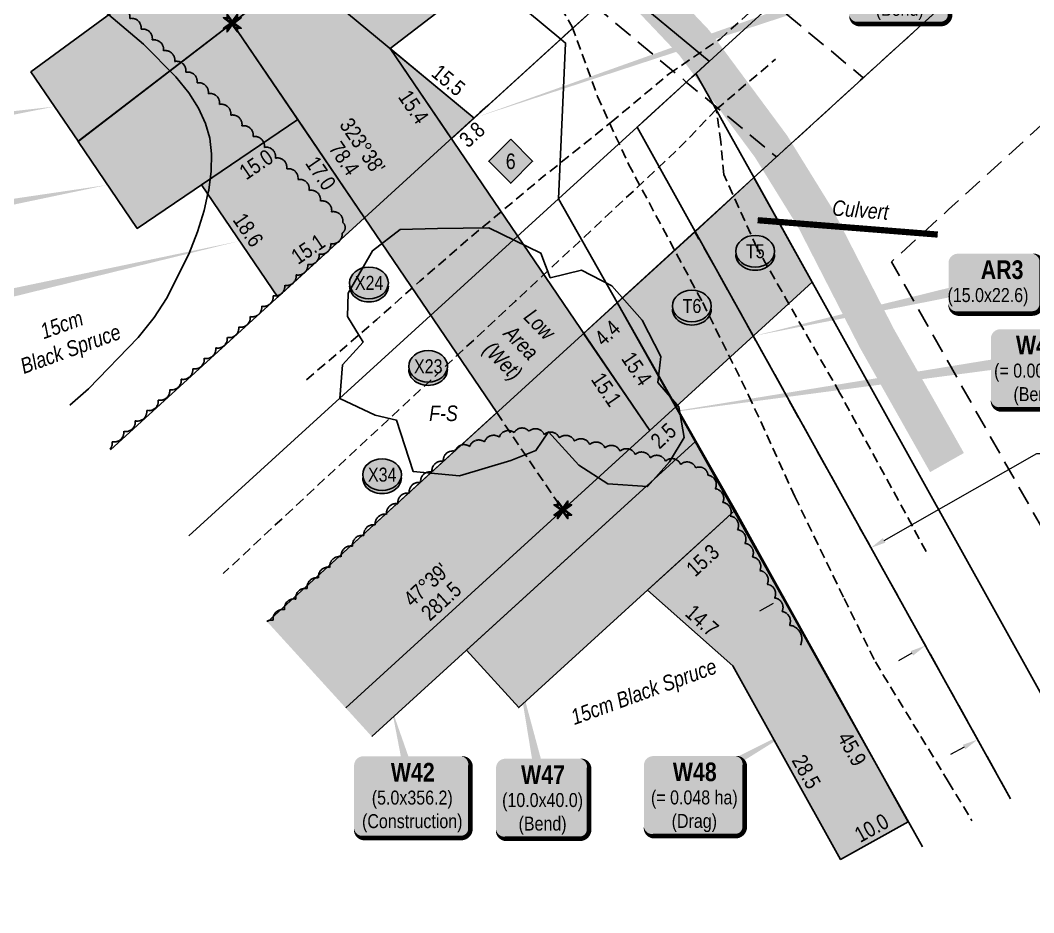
# Model space of a CAD drawing. Extents: x 355004 to 366534, y 6048595 to 6058688.
# Drawn here: x 358600 to 359253, y 6053953 to 6054527 of the extents above; entities that cross this region are included whole.
import ezdxf
from ezdxf.enums import TextEntityAlignment as Align

# ---------------------------------------------------------------- set-up
doc = ezdxf.new("R2010")
doc.units = 0
doc.header["$LTSCALE"] = 5
doc.header["$PDSIZE"] = 5
for name, pattern in [('0', [1, 1, 0]), ('foc-ACCESSROAD', [3.75, 2.5, -1.25]), ('foc-TRAV', [1.875, 1.25, -0.625]), ('UG_PIPE', [1.875, 1.25, -0.625])]:
    doc.linetypes.add(name, pattern=pattern)
doc.layers.get('Defpoints').update_dxf_attribs({"color": 9})
for name, color, linetype, lineweight in [('AS-GENERAL', 48, 'Continuous', 18), ('C-AR-T', 13, 'Continuous', 9), ('C-RW-T', 13, 'Continuous', 9), ('T-TEXT', 48, 'Continuous', 18)]:
    doc.layers.add(name, color=color, linetype=linetype, lineweight=lineweight)
for name, color, linetype in [('AS-PIPE-UG', 44, 'UG_PIPE'), ('AS-ROADS', 254, 'Continuous'), ('C-AR', 13, 'foc-ACCESSROAD'), ('C-RW', 13, 'Continuous'), ('L-BD', 7, 'Continuous'), ('L-MON', 1, 'Continuous'), ('P-BORE', 7, 'Continuous'), ('P-CROSSINGS', 250, 'Continuous'), ('P-PROPOSED', 10, 'Continuous'), ('P-PROPOSED-H', 21, 'Continuous'), ('P-TEMP-BLOCKS', 250, 'Continuous'), ('P-TEMP-BLUE', 146, 'Continuous'), ('P-TRAV', 4, 'foc-TRAV'), ('P-WORKAREA', 113, 'Continuous'), ('P-WORKAREA-H', 111, 'Continuous'), ('T-BUSH', 110, '0'), ('T-BUSH-T', 110, 'Continuous'), ('WETLAND', 143, 'Continuous'), ('WETLAND-T', 146, 'Continuous')]:
    doc.layers.add(name, color=color, linetype=linetype)
doc.layers.add('P-TEMP-BLUE-H', color=7, linetype='Continuous', true_color=0x99e6ff)
doc.styles.add('80', font='ARIALN.TTF', dxfattribs={"height": 10})
doc.styles.add('80CG', font='ARIALN.TTF', dxfattribs={"height": 10})
doc.styles.add('80L', font='ARIALN.TTF', dxfattribs={"height": 10})
doc.styles.add('80LS', font='ARIALNI.TTF', dxfattribs={"height": 10})
doc.styles.add('BOLD', font='ARIALNB.TTF')
doc.styles.add('Crossing', font='ARIALN.TTF', dxfattribs={"height": 10})
doc.styles.get("Standard").update_dxf_attribs({"font": 'ARIALN.TTF'})
doc.dimstyles.new('Compass 5 000', dxfattribs={"dimscale": 5, "dimtxt": 9, "dimasz": 2, "dimexe": 0.2, "dimexo": 0.0625, "dimgap": 0.5, "dimtad": 0, "dimtih": 1, "dimtoh": 1, "dimzin": 0, "dimdsep": 46, "dimtxsty": '80CG', "dimcen": 0.1, "dimse1": 1, "dimse2": 1, "dimclrd": 256, "dimclrt": 256, "dimaunit": 1, "dimadec": 4, "dimazin": 0, "dimtfac": 0.06, "dimtofl": 0, "dimtmove": 0, "dimatfit": 1, "dimfxl": 0.2, "dimtolj": 1, "dimtzin": 0, "dimlwd": -1, "dimarcsym": 0})

# ---------------------------------------------------------------- blocks, each defined once
blk = doc.blocks.new('*U462')
at = {"true_color": 0x99e6ff}
h = blk.add_hatch(color=141, dxfattribs=at)
edge = h.paths.add_edge_path()
edge.add_line((-24, -33.07), (24, -33.07))
edge.add_arc((24, -27.07), 6, 270, 360)
edge.add_line((30, -27.07), (30, 12.5))
edge.add_arc((24, 12.5), 6, 0, 90)
edge.add_line((24, 18.5), (-24, 18.5))
edge.add_arc((-24, 12.5), 6, 90, 180)
edge.add_line((-30, 12.5), (-30, -27.07))
edge.add_arc((-24, -27.07), 6, 180, 270)
at = {"flags": 128}
blk.add_lwpolyline([(-15.62, 72.28, 0, 7.5, 0), (0, 0, 0, 0, 0)], format="xyseb", dxfattribs=at)
at = {"color": 250, "flags": 128}
blk.add_lwpolyline([(-24, -33.07, 3, 3, 0), (24, -33.07, 3, 3, 0.414214), (30, -27.07, 3, 3, 0), (30, 12.5, 3, 0, 0.414214), (24, 18.5, 0, 0, 0), (-24, 18.5, 0, 0, 0.414214), (-30, 12.5, 0, 0, 0), (-30, -27.07, 0, 3, 0.414214)], format="xyseb", close=True, dxfattribs=at)
at = {"color": 250}
for tag, p, height, style in [('TEMP_AREA_W1_001', (-9.21, 2.24), 12, 'BOLD'), ('ENTER_TEXT_001', (-30.66, -12.62), 9, '80')]:
    blk.add_attdef(tag, p, '', height=height, dxfattribs=dict(at, style=style))
blk = doc.blocks.new('*U463')
at = {"true_color": 0x99e6ff}
h = blk.add_hatch(color=141, dxfattribs=at)
edge = h.paths.add_edge_path()
edge.add_line((-26.5, -33.07), (26.5, -33.07))
edge.add_arc((26.5, -27.07), 6, 270, 360)
edge.add_line((32.5, -27.07), (32.5, 12.5))
edge.add_arc((26.5, 12.5), 6, 0, 90)
edge.add_line((26.5, 18.5), (-26.5, 18.5))
edge.add_arc((-26.5, 12.5), 6, 90, 180)
edge.add_line((-32.5, 12.5), (-32.5, -27.07))
edge.add_arc((-26.5, -27.07), 6, 180, 270)
at = {"flags": 128}
blk.add_lwpolyline([(67.98, 38.11, 0, 7.5, 0), (0, 0, 0, 0, 0)], format="xyseb", dxfattribs=at)
at = {"color": 250, "flags": 128}
blk.add_lwpolyline([(-26.5, -33.07, 3, 3, 0), (26.5, -33.07, 3, 3, 0.414214), (32.5, -27.07, 3, 3, 0), (32.5, 12.5, 3, 0, 0.414214), (26.5, 18.5, 0, 0, 0), (-26.5, 18.5, 0, 0, 0.414214), (-32.5, 12.5, 0, 0, 0), (-32.5, -27.07, 0, 3, 0.414214)], format="xyseb", close=True, dxfattribs=at)
at = {"color": 250}
for tag, p, height, style in [('TEMP_AREA_W1_001', (-9.21, 2.24), 12, 'BOLD'), ('ENTER_TEXT_001', (-30.66, -12.62), 9, '80')]:
    blk.add_attdef(tag, p, '', height=height, dxfattribs=dict(at, style=style))
blk = doc.blocks.new('*U464')
at = {"true_color": 0x99e6ff}
h = blk.add_hatch(color=141, dxfattribs=at)
edge = h.paths.add_edge_path()
edge.add_line((-24, -33.07), (24, -33.07))
edge.add_arc((24, -27.07), 6, 270, 360)
edge.add_line((30, -27.07), (30, 12.5))
edge.add_arc((24, 12.5), 6, 0, 90)
edge.add_line((24, 18.5), (-24, 18.5))
edge.add_arc((-24, 12.5), 6, 90, 180)
edge.add_line((-30, 12.5), (-30, -27.07))
edge.add_arc((-24, -27.07), 6, 180, 270)
at = {"color": 250, "flags": 128}
blk.add_lwpolyline([(-24, -33.07, 3, 3, 0), (24, -33.07, 3, 3, 0.414214), (30, -27.07, 3, 3, 0), (30, 12.5, 3, 0, 0.414214), (24, 18.5, 0, 0, 0), (-24, 18.5, 0, 0, 0.414214), (-30, 12.5, 0, 0, 0), (-30, -27.07, 0, 3, 0.414214)], format="xyseb", close=True, dxfattribs=at)
at = {"flags": 128}
blk.add_lwpolyline([(-250.28, -36.85, 0, 7.5, 0), (0, 0, 0, 0, 0)], format="xyseb", dxfattribs=at)
at = {"color": 250}
for tag, p, height, style in [('TEMP_AREA_W1_001', (-9.21, 2.24), 12, 'BOLD'), ('ENTER_TEXT_001', (-30.66, -12.62), 9, '80')]:
    blk.add_attdef(tag, p, '', height=height, dxfattribs=dict(at, style=style))
blk = doc.blocks.new('*U516')
h = blk.add_hatch(color=111)
edge = h.paths.add_edge_path()
edge.add_line((-24, -20.01), (24, -20.01))
edge.add_arc((24, -14.01), 6, 270, 360)
edge.add_line((30, -14.01), (30, 12.5))
edge.add_arc((24, 12.5), 6, 0, 90)
edge.add_line((24, 18.5), (-24, 18.5))
edge.add_arc((-24, 12.5), 6, 90, 180)
edge.add_line((-30, 12.5), (-30, -14.01))
edge.add_arc((-24, -14.01), 6, 180, 270)
at = {"color": 250, "flags": 128}
blk.add_lwpolyline([(-24, -20.01, 3, 3, 0), (24, -20.01, 3, 3, 0.414214), (30, -14.01, 3, 3, 0), (30, 12.5, 3, 0, 0.414214), (24, 18.5, 0, 0, 0), (-24, 18.5, 0, 0, 0.414214), (-30, 12.5, 0, 0, 0), (-30, -14.01, 0, 3, 0.414214)], format="xyseb", close=True, dxfattribs=at)
at = {"flags": 128}
blk.add_lwpolyline([(-155.81, -34.54, 0, 7.5, 0), (0, 0, 0, 0, 0)], format="xyseb", dxfattribs=at)
at = {"color": 250}
for tag, p, height, style in [('TEMP_AREA_W1_001', (-9.21, 2.24), 12, 'BOLD'), ('ENTER_TEXT_001', (-30.66, -12.62), 9, '80')]:
    blk.add_attdef(tag, p, '', height=height, dxfattribs=dict(at, style=style))
blk = doc.blocks.new('*D513')
at = {"layer": 'C-RW-T', "transparency": 16777216}
for p, q in [((359156.16, 6054192.62), (359254.57, 6054248.5)), ((359254.57, 6054248.5), (359264.57, 6054248.5)), ((359084.61, 6054151.99), (359075.91, 6054147.05))]:
    blk.add_line(p, q, dxfattribs=at)
for points in [[(359155.34, 6054194.07), (359156.98, 6054191.17), (359147.47, 6054187.68)], [(359083.79, 6054153.44), (359085.43, 6054150.54), (359093.31, 6054156.93)]]:
    blk.add_solid(points, dxfattribs=at)
at = {"layer": 'Defpoints', "color": 0, "transparency": 16777216}
for p in [(359093.31, 6054156.93), (359263.32, 6053983.66), (359209.16, 6053952.9)]:
    blk.add_point(p, dxfattribs=at)
at = {"layer": 'C-RW-T', "transparency": 16777216, "insert": (359303.65, 6054248.5), "char_height": 10, "attachment_point": 5, "style": '80CG'}
blk.add_mtext('\\A1;CNRL\\P12.00 P/L R/W\\PPLA 091448', dxfattribs=at)
blk = doc.blocks.new('TEMP')
h = blk.add_hatch(color=255)
h.dxf.hatch_style = 1
h.paths.add_polyline_path([(0, 0.25), (-0.67, 1.15), (-0.67, 0.67), (-1.15, 0.67), (-0.25, 0), (-1.15, -0.67), (-0.67, -0.67), (-0.67, -1.15), (0, -0.25), (0.67, -1.15), (0.67, -0.67), (1.15, -0.67), (0.25, 0), (1.15, 0.67), (0.67, 0.67), (0.67, 1.15)])
h.paths.add_polyline_path([(0.57, 0.85), (0.57, 0.57), (0.85, 0.57), (0.08, 0), (0.85, -0.57), (0.57, -0.57), (0.57, -0.85), (0, -0.08), (-0.57, -0.85), (-0.57, -0.57), (-0.85, -0.57), (-0.08, 0), (-0.85, 0.57), (-0.57, 0.57), (-0.57, 0.85), (0, 0.08)], flags=16)
h = blk.add_hatch(color=1)
h.dxf.hatch_style = 1
h.paths.add_polyline_path([(0, 0.08), (-0.57, 0.85), (-0.57, 0.57), (-0.85, 0.57), (-0.08, 0), (-0.85, -0.57), (-0.57, -0.57), (-0.57, -0.85), (0, -0.08), (0.57, -0.85), (0.57, -0.57), (0.85, -0.57), (0.08, 0), (0.85, 0.57), (0.57, 0.57), (0.57, 0.85)])
at = {"color": 1}
for p, q in [((-0.08, 0), (0.08, 0)), ((0, 0.08), (0, -0.08))]:
    blk.add_line(p, q, dxfattribs=at)
at = {"color": 255, "flags": 128}
blk.add_lwpolyline([(-0.25, 0), (-1.15, 0.67), (-0.67, 0.67), (-0.67, 1.15), (0, 0.25), (0.67, 1.15), (0.67, 0.67), (1.15, 0.67), (0.25, 0), (1.15, -0.67), (0.67, -0.67), (0.67, -1.15), (0, -0.25), (-0.67, -1.15), (-0.67, -0.67), (-1.15, -0.67)], close=True, dxfattribs=at)
at = {"color": 1, "flags": 128}
blk.add_lwpolyline([(-0.08, 0), (-0.85, 0.57), (-0.57, 0.57), (-0.57, 0.85), (0, 0.08), (0.57, 0.85), (0.57, 0.57), (0.85, 0.57), (0.08, 0), (0.85, -0.57), (0.57, -0.57), (0.57, -0.85), (0, -0.08), (-0.57, -0.85), (-0.57, -0.57), (-0.85, -0.57)], close=True, dxfattribs=at)
blk = doc.blocks.new('*D515')
at = {"layer": 'C-AR-T', "transparency": 16777216}
for p, q in [((359252.51, 6054604.31), (359245.77, 6054611.7)), ((359333.35, 6054515.52), (359340.08, 6054508.12)), ((359340.08, 6054508.12), (359350.08, 6054508.12))]:
    blk.add_line(p, q, dxfattribs=at)
for points in [[(359253.74, 6054605.43), (359251.27, 6054603.19), (359259.24, 6054596.91)], [(359334.58, 6054516.64), (359332.12, 6054514.39), (359326.62, 6054522.91)]]:
    blk.add_solid(points, dxfattribs=at)
at = {"layer": 'Defpoints', "color": 0, "transparency": 16777216}
for p in [(359218.6, 6054559.91), (359326.62, 6054522.91), (359285.98, 6054485.91)]:
    blk.add_point(p, dxfattribs=at)
at = {"layer": 'C-AR-T', "transparency": 16777216, "insert": (359384.35, 6054508.12), "char_height": 10, "attachment_point": 5, "style": '80CG'}
blk.add_mtext('\\A1;CNRL\\P20.00 A/R\\PLOC 011802', dxfattribs=at)
blk = doc.blocks.new('*U517')
at = {"true_color": 0x99e6ff}
h = blk.add_hatch(color=141, dxfattribs=at)
edge = h.paths.add_edge_path()
edge.add_line((-24, -34.08), (24, -34.08))
edge.add_arc((24, -28.08), 6, 270, 360)
edge.add_line((30, -28.08), (30, 12.5))
edge.add_arc((24, 12.5), 6, 0, 90)
edge.add_line((24, 18.5), (-24, 18.5))
edge.add_arc((-24, 12.5), 6, 90, 180)
edge.add_line((-30, 12.5), (-30, -28.08))
edge.add_arc((-24, -28.08), 6, 180, 270)
at = {"color": 250, "flags": 128}
blk.add_lwpolyline([(-24, -34.08, 3, 3, 0), (24, -34.08, 3, 3, 0.414214), (30, -28.08, 3, 3, 0), (30, 12.5, 3, 0, 0.414214), (24, 18.5, 0, 0, 0), (-24, 18.5, 0, 0, 0.414214), (-30, 12.5, 0, 0, 0), (-30, -28.08, 0, 3, 0.414214)], format="xyseb", close=True, dxfattribs=at)
at = {"flags": 128}
blk.add_lwpolyline([(121.55, 21.68, 0, 7.5, 0), (0, 0, 0, 0, 0)], format="xyseb", dxfattribs=at)
at = {"color": 250}
for tag, p, height, style in [('TEMP_AREA_W1_001', (-9.21, 2.24), 12, 'BOLD'), ('ENTER_TEXT_001', (-30.66, -12.62), 9, '80')]:
    blk.add_attdef(tag, p, '', height=height, dxfattribs=dict(at, style=style))
blk = doc.blocks.new('*U518')
at = {"true_color": 0x99e6ff}
h = blk.add_hatch(color=141, dxfattribs=at)
edge = h.paths.add_edge_path()
edge.add_line((-26.5, -33.07), (26.5, -33.07))
edge.add_arc((26.5, -27.07), 6, 270, 360)
edge.add_line((32.5, -27.07), (32.5, 12.5))
edge.add_arc((26.5, 12.5), 6, 0, 90)
edge.add_line((26.5, 18.5), (-26.5, 18.5))
edge.add_arc((-26.5, 12.5), 6, 90, 180)
edge.add_line((-32.5, 12.5), (-32.5, -27.07))
edge.add_arc((-26.5, -27.07), 6, 180, 270)
at = {"flags": 128}
blk.add_lwpolyline([(206.56, 46.91, 0, 7.5, 0), (0, 0, 0, 0, 0)], format="xyseb", dxfattribs=at)
at = {"color": 250, "flags": 128}
blk.add_lwpolyline([(-26.5, -33.07, 3, 3, 0), (26.5, -33.07, 3, 3, 0.414214), (32.5, -27.07, 3, 3, 0), (32.5, 12.5, 3, 0, 0.414214), (26.5, 18.5, 0, 0, 0), (-26.5, 18.5, 0, 0, 0.414214), (-32.5, 12.5, 0, 0, 0), (-32.5, -27.07, 0, 3, 0.414214)], format="xyseb", close=True, dxfattribs=at)
at = {"color": 250}
for tag, p, height, style in [('TEMP_AREA_W1_001', (-9.21, 2.24), 12, 'BOLD'), ('ENTER_TEXT_001', (-30.66, -12.62), 9, '80')]:
    blk.add_attdef(tag, p, '', height=height, dxfattribs=dict(at, style=style))
blk = doc.blocks.new('*U519')
at = {"true_color": 0x99e6ff}
h = blk.add_hatch(color=141, dxfattribs=at)
edge = h.paths.add_edge_path()
edge.add_line((-24, -33.07), (24, -33.07))
edge.add_arc((24, -27.07), 6, 270, 360)
edge.add_line((30, -27.07), (30, 12.5))
edge.add_arc((24, 12.5), 6, 0, 90)
edge.add_line((24, 18.5), (-24, 18.5))
edge.add_arc((-24, 12.5), 6, 90, 180)
edge.add_line((-30, 12.5), (-30, -27.07))
edge.add_arc((-24, -27.07), 6, 180, 270)
at = {"color": 250, "flags": 128}
blk.add_lwpolyline([(-24, -33.07, 3, 3, 0), (24, -33.07, 3, 3, 0.414214), (30, -27.07, 3, 3, 0), (30, 12.5, 3, 0, 0.414214), (24, 18.5, 0, 0, 0), (-24, 18.5, 0, 0, 0.414214), (-30, 12.5, 0, 0, 0), (-30, -27.07, 0, 3, 0.414214)], format="xyseb", close=True, dxfattribs=at)
at = {"flags": 128}
blk.add_lwpolyline([(87.31, 13.41, 0, 7.5, 0), (0, 0, 0, 0, 0)], format="xyseb", dxfattribs=at)
at = {"color": 250}
for tag, p, height, style in [('TEMP_AREA_W1_001', (-9.21, 2.24), 12, 'BOLD'), ('ENTER_TEXT_001', (-30.66, -12.62), 9, '80')]:
    blk.add_attdef(tag, p, '', height=height, dxfattribs=dict(at, style=style))
blk = doc.blocks.new('Well_proximity')
h = blk.add_hatch(color=191)
h.dxf.hatch_style = 1
edge = h.paths.add_edge_path()
edge.add_ellipse((0, 0), major_axis=(-12.5, 0), ratio=0.816297, start_angle=0, end_angle=360)
h = blk.add_hatch(color=250)
h.dxf.hatch_style = 1
edge = h.paths.add_edge_path()
edge.add_ellipse((0, -2.05), major_axis=(-12.5, 0), ratio=0.816297, start_angle=0, end_angle=180)
edge.add_line((12.5, -2.05), (12.5, 0))
edge.add_ellipse((0, 0), major_axis=(-12.5, 0), ratio=0.816297, start_angle=0, end_angle=180, ccw=False)
edge.add_line((-12.5, 0), (-12.5, -2.05))
at = {"color": 250}
blk.add_ellipse((0, 0), major_axis=(-12.5, 0), ratio=0.816297, dxfattribs=at)
blk.add_ellipse((0, -2.05), major_axis=(-12.5, 0), ratio=0.816297, start_param=0, end_param=3.141593, dxfattribs=at)
at = {"color": 250, "style": '80L'}
blk.add_attdef('CROSSING', text='', height=9, dxfattribs=at).set_placement((0.09, 0.02), align=Align.MIDDLE_CENTER)
blk = doc.blocks.new('xing2')
h = blk.add_hatch(color=50)
h.dxf.hatch_style = 1
edge = h.paths.add_edge_path()
edge.add_ellipse((0, 0), major_axis=(-12.5, 0), ratio=0.816297, start_angle=0, end_angle=360)
h = blk.add_hatch(color=250)
h.dxf.hatch_style = 1
edge = h.paths.add_edge_path()
edge.add_ellipse((0, -2.05), major_axis=(-12.5, 0), ratio=0.816297, start_angle=0, end_angle=180)
edge.add_line((12.5, -2.05), (12.5, 0))
edge.add_ellipse((0, 0), major_axis=(-12.5, 0), ratio=0.816297, start_angle=0, end_angle=180, ccw=False)
edge.add_line((-12.5, 0), (-12.5, -2.05))
at = {"color": 250}
blk.add_ellipse((0, 0), major_axis=(-12.5, 0), ratio=0.816297, dxfattribs=at)
blk.add_ellipse((0, -2.05), major_axis=(-12.5, 0), ratio=0.816297, start_param=0, end_param=3.141593, dxfattribs=at)
at = {"color": 250, "style": 'Crossing'}
blk.add_attdef('CROSSING', text='', height=9, dxfattribs=at).set_placement((0.09, 0.02), align=Align.MIDDLE_CENTER)
at = {"color": 250, "style": 'Crossing', "flags": 1}
for tag, p in [('OWNER', (0.09, -12.49)), ('DESCRIPTION', (0.09, -25.77)), ('LOCATION', (0.09, -39.3)), ('DWG_REF', (0.09, -52.84))]:
    blk.add_attdef(tag, text='', height=9, dxfattribs=at).set_placement(p, align=Align.MIDDLE_CENTER)
blk = doc.blocks.new('*D625')
at = {"layer": 'C-RW-T', "transparency": 16777216}
for p, q in [((359268.82, 6054093.58), (359326.68, 6054125.78)), ((359326.68, 6054125.78), (359336.68, 6054125.78)), ((359207.67, 6054059.55), (359198.93, 6054054.68))]:
    blk.add_line(p, q, dxfattribs=at)
for points in [[(359268.01, 6054095.04), (359269.63, 6054092.13), (359260.08, 6054088.72)], [(359206.86, 6054061), (359208.48, 6054058.09), (359216.4, 6054064.41)]]:
    blk.add_solid(points, dxfattribs=at)
at = {"layer": 'Defpoints', "color": 0, "transparency": 16777216}
for p in [(359260.08, 6054088.72), (359261.87, 6054085.51), (359218.19, 6054061.2)]:
    blk.add_point(p, dxfattribs=at)
at = {"layer": 'C-RW-T', "transparency": 16777216, "insert": (359375.77, 6054125.78), "char_height": 10, "attachment_point": 5, "style": '80CG'}
blk.add_mtext('\\A1;CNRL\\P10.00 P/L R/W\\PPlan 032 4660\\PPLA 012912', dxfattribs=at)
blk = doc.blocks.new('*U645')
at = {"true_color": 0x99e6ff}
h = blk.add_hatch(color=141, dxfattribs=at)
edge = h.paths.add_edge_path()
edge.add_line((-26.5, -33.07), (26.5, -33.07))
edge.add_arc((26.5, -27.07), 6, 270, 360)
edge.add_line((32.5, -27.07), (32.5, 12.5))
edge.add_arc((26.5, 12.5), 6, 0, 90)
edge.add_line((26.5, 18.5), (-26.5, 18.5))
edge.add_arc((-26.5, 12.5), 6, 90, 180)
edge.add_line((-32.5, 12.5), (-32.5, -27.07))
edge.add_arc((-26.5, -27.07), 6, 180, 270)
at = {"color": 250, "flags": 128}
blk.add_lwpolyline([(-26.5, -33.07, 3, 3, 0), (26.5, -33.07, 3, 3, 0.414214), (32.5, -27.07, 3, 3, 0), (32.5, 12.5, 3, 0, 0.414214), (26.5, 18.5, 0, 0, 0), (-26.5, 18.5, 0, 0, 0.414214), (-32.5, 12.5, 0, 0, 0), (-32.5, -27.07, 0, 3, 0.414214)], format="xyseb", close=True, dxfattribs=at)
at = {"flags": 128}
blk.add_lwpolyline([(-274.25, -93.61, 0, 7.5, 0), (0, 0, 0, 0, 0)], format="xyseb", dxfattribs=at)
at = {"color": 250}
for tag, p, height, style in [('TEMP_AREA_W1_001', (-9.21, 2.24), 12, 'BOLD'), ('ENTER_TEXT_001', (-30.66, -12.62), 9, '80')]:
    blk.add_attdef(tag, p, '', height=height, dxfattribs=dict(at, style=style))
blk = doc.blocks.new('*U651')
at = {"true_color": 0x99e6ff}
h = blk.add_hatch(color=141, dxfattribs=at)
edge = h.paths.add_edge_path()
edge.add_line((-31.5, -34.13), (31.5, -34.13))
edge.add_arc((31.5, -28.13), 6, 270, 360)
edge.add_line((37.5, -28.13), (37.5, 12.5))
edge.add_arc((31.5, 12.5), 6, 0, 90)
edge.add_line((31.5, 18.5), (-31.5, 18.5))
edge.add_arc((-31.5, 12.5), 6, 90, 180)
edge.add_line((-37.5, 12.5), (-37.5, -28.13))
edge.add_arc((-31.5, -28.13), 6, 180, 270)
at = {"flags": 128}
blk.add_lwpolyline([(-13.27, 49.13, 0, 7.5, 0), (0, 0, 0, 0, 0)], format="xyseb", dxfattribs=at)
at = {"color": 250, "flags": 128}
blk.add_lwpolyline([(-31.5, -34.13, 3, 3, 0), (31.5, -34.13, 3, 3, 0.414214), (37.5, -28.13, 3, 3, 0), (37.5, 12.5, 3, 0, 0.414214), (31.5, 18.5, 0, 0, 0), (-31.5, 18.5, 0, 0, 0.414214), (-37.5, 12.5, 0, 0, 0), (-37.5, -28.13, 0, 3, 0.414214)], format="xyseb", close=True, dxfattribs=at)
at = {"color": 250}
for tag, p, height, style in [('TEMP_AREA_W1_001', (-9.21, 2.24), 12, 'BOLD'), ('ENTER_TEXT_001', (-30.66, -12.62), 9, '80')]:
    blk.add_attdef(tag, p, '', height=height, dxfattribs=dict(at, style=style))
blk = doc.blocks.new('30M BUFFER DISP')
h = blk.add_hatch(color=70)
h.dxf.hatch_style = 1
h.paths.add_polyline_path([(0, 14.14), (14.14, 0), (0, -14.14), (-14.14, 0)])
blk.add_lwpolyline([(0, 14.14), (14.14, 0), (0, -14.14), (-14.14, 0)], close=True)
at = {"color": 235, "style": '80L'}
blk.add_attdef('DISURBANCE', text='', height=10, dxfattribs=at).set_placement((0, 0), align=Align.MIDDLE_CENTER)

msp = doc.modelspace()

# ---------------------------------------------------------------- hatches: boundary and pattern name
at = {"layer": 'P-PROPOSED-H'}
h = msp.add_hatch(color=256, dxfattribs=at)
h.dxf.hatch_style = 1
h.paths.add_polyline_path([(359300.083, 6054890.669), (359249.607, 6054946.107), (359065.642, 6054778.36), (358736.215, 6054525.66), (358906.594, 6054274.844), (358758.805, 6054140.108), (358809.293, 6054084.729), (359005.104, 6054263.255), (358838.002, 6054509.247), (359113.803, 6054720.812)])
at = {"layer": 'P-TEMP-BLUE-H'}
h = msp.add_hatch(color=256, dxfattribs=at)
h.dxf.hatch_style = 1
h.paths.add_polyline_path([(358738.897, 6054591.355), (358606.519, 6054494.208), (358636.888, 6054449.501), (358778.565, 6054558.467)])
h = msp.add_hatch(color=256, dxfattribs=at)
h.dxf.hatch_style = 1
h.paths.add_polyline_path([(358636.893, 6054449.494), (358674.98, 6054393.426), (358778.415, 6054463.538), (358736.215, 6054525.66)])
h = msp.add_hatch(color=256, dxfattribs=at)
h.dxf.hatch_style = 1
h.paths.add_polyline_path([(358877.429, 6054451.207), (358838.002, 6054509.247), (358892.023, 6054464.512)])
h = msp.add_hatch(color=256, dxfattribs=at)
h.dxf.hatch_style = 1
h.paths.add_polyline_path([(358716.354, 6054421.471), (358765.481, 6054349.15), (358821.462, 6054400.168), (358778.415, 6054463.538)])
h = msp.add_hatch(color=256, dxfattribs=at)
h.dxf.hatch_style = 1
h.paths.add_polyline_path([(359005.104, 6054263.255), (359022.191, 6054278.834), (358984.254, 6054345.644), (358962.568, 6054325.873)])
h = msp.add_hatch(color=256, dxfattribs=at)
h.dxf.hatch_style = 1
h.paths.add_polyline_path([(358809.293, 6054084.729), (358826.13, 6054066.26), (359034.844, 6054256.551), (359022.191, 6054278.834)])
h = msp.add_hatch(color=256, dxfattribs=at)
h.dxf.hatch_style = 1
h.paths.add_polyline_path([(359060.151, 6054211.985), (358920.776, 6054084.912), (358887.1, 6054121.848), (359034.844, 6054256.551)])
h = msp.add_hatch(color=256, dxfattribs=at)
h.dxf.hatch_style = 1
h.paths.add_polyline_path([(359171.745, 6054011.507), (359128.072, 6053987.197), (359058.671, 6054111.876), (359003.738, 6054160.547), (359022.205, 6054177.385), (359060.151, 6054211.985)])
at = {"layer": 'P-WORKAREA-H'}
h = msp.add_hatch(color=256, dxfattribs=at)
h.dxf.hatch_style = 1
h.paths.add_polyline_path([(359022.191, 6054278.834), (359109.818, 6054358.726), (359072.259, 6054426.215), (358984.254, 6054345.644)])

# ---------------------------------------------------------------- linework, layer by layer
at = {"layer": 'AS-GENERAL', "const_width": 3.999, "flags": 128}
msp.add_lwpolyline([(359074.671, 6054398.714), (359190.663, 6054389.475)], dxfattribs=at)
at = {"layer": 'AS-PIPE-UG'}
for p, q in [((359050.44, 6054515.368), (359153.65, 6054607.438)), ((358928.66, 6054567.938), (358955.215, 6054523.288)), ((358955.215, 6054523.288), (358971.49, 6054478.428)), ((359017.775, 6054493.123), (359050.44, 6054515.368)), ((359048.04, 6054470.073), (359086.195, 6054502.423)), ((358980.3, 6054461.748), (359017.775, 6054493.123)), ((358971.49, 6054478.428), (358991.415, 6054434.873)), ((359051.02, 6054449.078), (359048.04, 6054470.073)), ((359052.83, 6054428.083), (359051.02, 6054449.078)), ((358991.415, 6054434.873), (359039.255, 6054345.693)), ((359074.065, 6054381.128), (359052.83, 6054428.083)), ((359127.655, 6054287.428), (359074.065, 6054381.128)), ((359039.255, 6054345.693), (359068.84, 6054286.088)), ((359068.84, 6054286.088), (359098.71, 6054220.793)), ((359183.305, 6054185.378), (359127.655, 6054287.428)), ((359098.71, 6054220.793), (359130.41, 6054155.198)), ((359130.41, 6054155.198), (359150.54, 6054114.328)), ((359150.54, 6054114.328), (359197.485, 6054037.348)), ((359197.485, 6054037.348), (359212.75, 6054012.137))]:
    msp.add_line(p, q, dxfattribs=at)
at = {"layer": 'AS-PIPE-UG', "flags": 128}
for points in [[(359048.04, 6054470.073), (359022.395, 6054443.453), (358918.64, 6054346.623), (358730.393, 6054171.272)], [(358784.095, 6054295.998), (358829.295, 6054334.733), (358857.09, 6054359.513), (358886.775, 6054385.283), (358936.535, 6054426.788), (358980.3, 6054461.748)]]:
    msp.add_lwpolyline(points, dxfattribs=at)
at = {"layer": 'AS-ROADS', "const_width": 25, "flags": 128}
msp.add_lwpolyline([(358736.938, 6054777.746), (358821.715, 6054711.693), (358959.74, 6054590.988), (359033.73, 6054513.088), (359083.295, 6054446.233), (359111.58, 6054400.538), (359151.48, 6054322.673), (359196.665, 6054242.703)], dxfattribs=at)
at = {"layer": 'C-AR', "flags": 128}
for points in [[(358761.249, 6054807.029), (359014.729, 6054596.582), (359026.753, 6054587.188), (359053.795, 6054564.538), (359068.732, 6054552.03), (359084.666, 6054538.68), (359092.473, 6054532.142), (359142.728, 6054490.371), (359086.773, 6054439.421), (359036.09, 6054481.581), (359028.72, 6054487.691), (358970.517, 6054536.011), (358713.404, 6054749.4)], [(359237.65, 6054026.233), (359047.817, 6054367.288), (359034.248, 6054391.23), (359061.288, 6054416.116), (359071.909, 6054425.892), (359142.728, 6054490.371), (359428.036, 6054750.138)], [(359495.185, 6054676.389), (359197.716, 6054405.544), (359160.903, 6054371.893), (359327.718, 6054077.22)]]:
    msp.add_lwpolyline(points, dxfattribs=at)
at = {"layer": 'C-AR-T'}
msp.add_line((359174.073, 6054119.92), (359165.373, 6054114.995), dxfattribs=at)
msp.add_solid([(359173.252, 6054121.37), (359174.894, 6054118.47), (359182.772, 6054124.845)], dxfattribs=at)
at = {"layer": 'C-RW'}
for points in [[(359350.62, 6054835.165), (359162.003, 6054663.157), (359042.04, 6054574.383), (359026.735, 6054587.203), (358947.898, 6054515.343), (358892.046, 6054464.493), (358778.563, 6054558.469), (358646.069, 6054668.296)], [(358708.29, 6054195.516), (358946.325, 6054412.528), (358951.25, 6054417.013), (358997.007, 6054458.635), (359000.84, 6054462.127), (359032.321, 6054490.827), (359034.956, 6054493.228), (359037.822, 6054495.844), (359043.47, 6054500.993), (359048.494, 6054505.566), (359082.881, 6054536.905), (359088.27, 6054541.815), (359093.8, 6054546.857), (359120.501, 6054571.193), (359246.939, 6054686.425), (359365.525, 6054794.497), (359377.614, 6054805.517)], [(358725.811, 6054764.344), (358985.247, 6054549.329), (359043.45, 6054501.062), (359037.803, 6054495.899), (359034.936, 6054493.271), (359032.302, 6054490.87), (359006.245, 6054467.138), (358996.994, 6054458.675), (359034.448, 6054391.371), (359045.707, 6054371.139), (359237.65, 6054026.233)], [(359428.036, 6054750.138), (359071.909, 6054425.892), (359045.447, 6054401.341), (359043.531, 6054399.597), (359034.462, 6054391.331), (358988.355, 6054349.382), (358758.805, 6054140.108)], [(359180.929, 6053995.236), (358984.232, 6054345.684), (358946.325, 6054412.528), (358950.986, 6054512.783), (358947.898, 6054515.343), (358693.963, 6054725.984)], [(358657.761, 6054250.94), (358895.796, 6054467.952), (358900.749, 6054472.463), (358946.54, 6054514.116), (358950.335, 6054517.573), (358981.793, 6054546.252), (358984.438, 6054548.662), (358987.255, 6054551.234), (358992.942, 6054556.419), (358998.01, 6054561.031), (359026.731, 6054587.206)], [(359237.65, 6054026.233), (359045.707, 6054371.139), (359034.448, 6054391.371), (358996.994, 6054458.675), (359000.827, 6054462.167), (359034.942, 6054493.264), (359042.983, 6054478.824), (359057.414, 6054452.884), (359072.399, 6054425.964), (359281.153, 6054050.86)]]:
    msp.add_lwpolyline(points, dxfattribs=at)
at = {"layer": 'P-PROPOSED', "flags": 128}
for points in [[(359249.607, 6054946.107), (359065.642, 6054778.36), (358736.215, 6054525.66), (358906.594, 6054274.844), (358758.805, 6054140.108)], [(358809.293, 6054084.729), (359005.104, 6054263.255), (358838.002, 6054509.247), (359113.803, 6054720.812), (359300.083, 6054890.669)]]:
    msp.add_lwpolyline(points, dxfattribs=at)
at = {"layer": 'P-TEMP-BLUE', "flags": 128}
for points in [[(358738.897, 6054591.355), (358606.519, 6054494.208), (358636.888, 6054449.501), (358778.565, 6054558.467)], [(358636.893, 6054449.494), (358674.98, 6054393.426), (358778.415, 6054463.538), (358736.215, 6054525.66)], [(358877.429, 6054451.207), (358838.002, 6054509.247), (358892.023, 6054464.512)], [(358716.354, 6054421.471), (358765.481, 6054349.15), (358821.462, 6054400.168), (358778.415, 6054463.538)], [(359005.104, 6054263.255), (359022.191, 6054278.834), (358984.254, 6054345.644), (358962.568, 6054325.873)], [(359060.151, 6054211.985), (358920.776, 6054084.912), (358887.1, 6054121.848), (359034.844, 6054256.551)], [(359171.745, 6054011.507), (359128.072, 6053987.197), (359058.671, 6054111.876), (359003.738, 6054160.547), (359022.205, 6054177.385), (359060.151, 6054211.985)]]:
    msp.add_lwpolyline(points, close=True, dxfattribs=at)
msp.add_lwpolyline([(358826.13, 6054066.26), (359034.844, 6054256.551), (359022.191, 6054278.834), (358809.293, 6054084.729)], dxfattribs=at)
at = {"layer": 'P-TRAV', "flags": 128}
msp.add_lwpolyline([(358906.594, 6054274.844), (358949.132, 6054212.224)], dxfattribs=at)
at = {"layer": 'P-WORKAREA', "flags": 128}
msp.add_lwpolyline([(359022.191, 6054278.834), (359109.818, 6054358.726), (359072.259, 6054426.215), (358984.254, 6054345.644)], close=True, dxfattribs=at)
at = {"layer": 'T-BUSH', "flags": 128}
for points in [[(358657.408, 6054251.328, 0.2144982), (358658.873, 6054256.114, 0.5205671), (358666.279, 6054262.828, 0.5205671), (358673.685, 6054269.542, 0.5205671), (358681.091, 6054276.257, 0.5205671), (358688.497, 6054282.971, 0.5205671), (358695.904, 6054289.685, 0.5205671), (358703.31, 6054296.399, 0.5205671), (358710.716, 6054303.114, 0.5205671), (358718.122, 6054309.828, 0.5205671), (358725.529, 6054316.542, 0.5205671), (358732.935, 6054323.256, 0.5205671), (358740.341, 6054329.971, 0.5205671), (358747.747, 6054336.685, 0.5205671), (358755.153, 6054343.399, 0.5205671), (358762.56, 6054350.113, 0.5205671), (358769.966, 6054356.828, 0.5205671), (358777.372, 6054363.542, 0.5205671), (358784.778, 6054370.256, 0.5205671), (358792.184, 6054376.97, 0.5205671), (358799.591, 6054383.685, 0.5205671), (358806.997, 6054390.399, 0.5205671), (358807.398, 6054397.209, 0.5205671), (358800.178, 6054404.122, 0.5205671), (358792.957, 6054411.036, 0.5205671), (358785.737, 6054417.949, 0.5205671), (358778.516, 6054424.863, 0.5205671), (358771.296, 6054431.777, 0.5205671), (358764.076, 6054438.69, 0.5205671), (358756.855, 6054445.604, 0.5205671), (358749.635, 6054452.518, 0.5205671), (358742.414, 6054459.431, 0.5205671), (358735.194, 6054466.345, 0.5205671), (358727.973, 6054473.259, 0.5205671), (358720.753, 6054480.172, 0.5205671), (358713.533, 6054487.086, 0.5205671), (358706.312, 6054494, 0.5205671), (358699.092, 6054500.913, 0.5205671), (358691.871, 6054507.827, 0.5205671), (358684.651, 6054514.741, 0.5205671), (358677.431, 6054521.654, 0.5205671), (358670.21, 6054528.568, 0.5205671), (358662.99, 6054535.481, 0.5205671), (358655.769, 6054542.395, 0.5205671), (358648.549, 6054549.309, 0.5205671), (358641.328, 6054556.222, 0.5205671), (358634.108, 6054563.136, 0.5205671), (358626.888, 6054570.05, 0.5205671), (358619.667, 6054576.963, 0.5205671), (358612.447, 6054583.877, 0.5205671), (358605.226, 6054590.791, 0.5205671), (358600.154, 6054597.774, 0.5205671), (358606.912, 6054605.14, 0.5205671), (358613.67, 6054612.506, 0.5205671), (358620.428, 6054619.872, 0.5205671), (358627.187, 6054627.239, 0.5205671), (358633.945, 6054634.605, 0.5205671), (358640.703, 6054641.971, 0.5205671), (358647.461, 6054649.337, 0.5205671), (358654.219, 6054656.704, 0.5205671), (358660.977, 6054664.07, 0.5205671), (358667.735, 6054671.436, 0.5205671), (358674.493, 6054678.802, 0.5205671), (358681.251, 6054686.168, 0.5205671), (358688.009, 6054693.535, 0.5205671), (358694.767, 6054700.901, 0.5205671), (358701.526, 6054708.267, 0.5205671), (358699.73, 6054715.133, 0.5205671), (358692.159, 6054721.661, 0.082511), (358692.032, 6054723.658, 0.082511)], [(358758.403, 6054140.549, -0.1764265), (358762.538, 6054141.132, -0.5205671), (358769.847, 6054147.952, -0.5205671), (358777.156, 6054154.772, -0.5205671), (358784.465, 6054161.592, -0.5205671), (358791.774, 6054168.412, -0.5205671), (358799.083, 6054175.232, -0.5205671), (358806.392, 6054182.052, -0.5205671), (358813.701, 6054188.871, -0.5205671), (358821.01, 6054195.691, -0.5205671), (358828.319, 6054202.511, -0.5205671), (358835.629, 6054209.331, -0.5205671), (358842.938, 6054216.151, -0.5205671), (358850.247, 6054222.971, -0.5205671), (358857.556, 6054229.791, -0.5205671), (358864.865, 6054236.61, -0.5205671), (358872.174, 6054243.43, -0.5205671), (358879.64, 6054249.98, -0.5205671), (358889.173, 6054252.992, -0.5205671), (358898.705, 6054256.004, -0.5205671), (358908.237, 6054259.015, -0.5205671), (358917.769, 6054262.027, -0.5205671), (358927.401, 6054262.848, -0.5205671), (358937.167, 6054260.712, -0.5205671), (358946.932, 6054258.576, -0.5205671), (358956.698, 6054256.44, -0.5205671), (358966.464, 6054254.304, -0.5205671), (358976.23, 6054252.168, -0.5205671), (358985.996, 6054250.032, -0.5205671), (358995.761, 6054247.896, -0.5205671), (359005.527, 6054245.76, -0.5205671), (359015.293, 6054243.624, -0.5205671), (359025.059, 6054241.488, -0.5205671), (359034.824, 6054239.352, -0.5205671), (359042.627, 6054234.602, -0.5205671), (359047.401, 6054225.819, -0.5205671), (359052.175, 6054217.036, -0.5205671), (359056.949, 6054208.253, -0.5205671), (359061.723, 6054199.47, -0.5205671), (359066.497, 6054190.687, -0.5205671), (359071.271, 6054181.904, -0.5205671), (359076.046, 6054173.121, -0.5205671), (359080.82, 6054164.338, -0.5205671), (359085.594, 6054155.555, -0.5205671), (359090.368, 6054146.772, -0.5205671), (359095.142, 6054137.989, -0.5205671), (359102.185, 6054125.03)]]:
    msp.add_lwpolyline(points, format="xyb", dxfattribs=at)
at = {"layer": 'WETLAND'}
msp.add_lwpolyline([(358599.535, 6054569.322), (358631.28, 6054550.991), (358641.74, 6054543.63), (358656.775, 6054530.907), (358679.014, 6054512.087), (358699.928, 6054491.107), (358708.121, 6054480.767), (358714.433, 6054470.788), (358718.935, 6054461.058), (358721.653, 6054451.519), (358722.828, 6054441.375), (358722.632, 6054430.2), (358721.063, 6054418.061), (358720.565, 6054415.849), (358718.137, 6054405.064), (358713.841, 6054391.227), (358708.268, 6054376.901), (358693.901, 6054348.261), (358685.902, 6054336.083), (358675.671, 6054323.313), (358643.626, 6054290.264), (358631.649, 6054279.582)], dxfattribs=at)
msp.add_lwpolyline([(359000.298, 6054334.345), (359012.319, 6054310.974), (359010.399, 6054294.341), (359023.975, 6054278.47), (359027.397, 6054258.771), (359017.973, 6054243.195), (359003.806, 6054227.204), (358978.075, 6054228.982), (358959.401, 6054241.061), (358939.939, 6054262.539), (358931.807, 6054250.493), (358915.575, 6054244), (358882.508, 6054234.256), (358852.845, 6054236.85), (358841.922, 6054270.04), (358828.191, 6054273.153), (358805.512, 6054283.949), (358807.237, 6054305.614), (358820.527, 6054320.259), (358810.522, 6054336.68), (358810.824, 6054351.732), (358826.538, 6054379.061), (358844.365, 6054392.741), (358868.341, 6054393.359), (358901.558, 6054393.724), (358935.054, 6054377.397), (358941.042, 6054361.625), (358961.259, 6054366.588), (358980.623, 6054356.532), (359000.298, 6054334.345)], close=True, dxfattribs=at)

# ---------------------------------------------------------------- block references
at = {"layer": 'L-MON', "xscale": 4.998324849999999, "yscale": 4.998324849999999, "zscale": 4.998324849999999}
for p in [(358736.215, 6054525.66), (358949.132, 6054212.224)]:
    msp.add_blockref('TEMP', p, dxfattribs=at)
at = {"layer": 'P-BORE', "xscale": 0.99966497, "yscale": 0.99966497, "zscale": 0.99966497}
msp.add_blockref('30M BUFFER DISP', (358915.588, 6054436.671), dxfattribs=at).add_auto_attribs({'DISURBANCE': '6'})
at = {"layer": 'P-CROSSINGS', "xscale": 0.99966497, "yscale": 0.99966497, "zscale": 0.99966497}
for name, p, values in [('Well_proximity', (359073.071, 6054378.732), {'CROSSING': 'T5'}), ('xing2', (358824.283, 6054358.366), {'CROSSING': 'X24'}), ('Well_proximity', (359032.279, 6054343.481), {'CROSSING': 'T6'}), ('xing2', (358862.361, 6054304.646), {'CROSSING': 'X23'}), ('xing2', (358832.705, 6054234.927), {'CROSSING': 'X34'})]:
    msp.add_blockref(name, p, dxfattribs=at).add_auto_attribs(values)
at = {"layer": 'P-TEMP-BLOCKS'}
ref = msp.add_blockref('*U645', (359166.186, 6054558.09), dxfattribs=dict(at, xscale=0.99966497, yscale=0.99966497, zscale=0.99966497))
ref.add_attrib('TEMP_AREA_W1_001', 'W50', (359152.373, 6054560.436), dxfattribs={"layer": '0', "color": 250, "height": 11.996, "style": 'BOLD'})
ref.add_attrib('ENTER_TEXT_001', '(= 0.003 ha)', (359138.253, 6054545.471), dxfattribs={"layer": '0', "color": 250, "height": 8.99698, "style": '80'})
ref.add_attrib('ENTER_TEXT_002', '(Bend)', (359150.723, 6054530.323), dxfattribs={"layer": '0', "color": 250, "height": 8.997, "style": '80'})
ref = msp.add_blockref('*U519', (358534.423, 6054458.453), dxfattribs=dict(at, xscale=0.99966497, yscale=0.99966497, zscale=0.99966497))
ref.add_attrib('TEMP_AREA_W1_001', 'W53', (358520.84, 6054460.881), dxfattribs={"layer": '0', "color": 250, "height": 11.996, "style": 'BOLD'})
ref.add_attrib('ENTER_TEXT_001', '(10.0x35.0)', (358508.356, 6054445.834), dxfattribs={"layer": '0', "color": 250, "height": 8.99698, "style": '80'})
ref.add_attrib('ENTER_TEXT_002', '(Bend)', (358518.961, 6054430.686), dxfattribs={"layer": '0', "color": 250, "height": 8.997, "style": '80'})
ref = msp.add_blockref('*U517', (358534.423, 6054399.786), dxfattribs=dict(at, xscale=0.99966497, yscale=0.99966497, zscale=0.99966497))
ref.add_attrib('TEMP_AREA_W1_001', 'W52', (358520.619, 6054402.132), dxfattribs={"layer": '0', "color": 250, "height": 11.996, "style": 'BOLD'})
ref.add_attrib('ENTER_TEXT_001', '(15.0x25.0)', (358508.356, 6054387.167), dxfattribs={"layer": '0', "color": 250, "height": 8.99698, "style": '80'})
ref.add_attrib('ENTER_TEXT_002', '(Bore)', (358520.111, 6054372.019), dxfattribs={"layer": '0', "color": 250, "height": 8.997, "style": '80'})
ref = msp.add_blockref('*U518', (358534.423, 6054338.414), dxfattribs=dict(at, xscale=0.99966497, yscale=0.99966497, zscale=0.99966497))
ref.add_attrib('TEMP_AREA_W1_001', 'W51', (358521.392, 6054340.759), dxfattribs={"layer": '0', "color": 250, "height": 11.996, "style": 'BOLD'})
ref.add_attrib('ENTER_TEXT_001', '(= 0.027 ha)', (358506.49, 6054325.794), dxfattribs={"layer": '0', "color": 250, "height": 8.99698, "style": '80'})
ref.add_attrib('ENTER_TEXT_002', '(Bend)', (358518.961, 6054310.646), dxfattribs={"layer": '0', "color": 250, "height": 8.997, "style": '80'})
at = {"layer": 'P-TEMP-BLOCKS', "xscale": 0.99966497, "yscale": 0.99966497, "zscale": 0.99966497}
msp.add_blockref('*U516', (359227.628, 6054358.653), dxfattribs=at).add_auto_attribs({'TEMP_AREA_W1_001': 'AR3', 'ENTER_TEXT_001': '(15.0x22.6)'})
at = {"layer": 'P-TEMP-BLOCKS'}
ref = msp.add_blockref('*U464', (359254.924, 6054310.011), dxfattribs=dict(at, xscale=0.99966497, yscale=0.99966497, zscale=0.99966497))
ref.add_attrib('TEMP_AREA_W1_001', 'W49', (359241.095, 6054312.357), dxfattribs={"layer": '0', "color": 250, "height": 11.996, "style": 'BOLD'})
ref.add_attrib('ENTER_TEXT_001', '(= 0.006 ha)', (359226.991, 6054297.392), dxfattribs={"layer": '0', "color": 250, "height": 8.99699, "style": '80'})
ref.add_attrib('ENTER_TEXT_002', '(Bend)', (359239.461, 6054282.243), dxfattribs={"layer": '0', "color": 250, "height": 8.997, "style": '80'})
ref = msp.add_blockref('*U462', (358936.111, 6054033.567), dxfattribs=dict(at, xscale=0.99966497, yscale=0.99966497, zscale=0.99966497))
ref.add_attrib('TEMP_AREA_W1_001', 'W47', (358922.27, 6054035.81), dxfattribs={"layer": '0', "color": 250, "height": 11.996, "style": 'BOLD'})
ref.add_attrib('ENTER_TEXT_001', '(10.0x40.0)', (358910.043, 6054020.947), dxfattribs={"layer": '0', "color": 250, "height": 8.99699, "style": '80'})
ref.add_attrib('ENTER_TEXT_002', '(Bend)', (358920.648, 6054005.799), dxfattribs={"layer": '0', "color": 250, "height": 8.997, "style": '80'})
ref = msp.add_blockref('*U651', (358852.159, 6054035.129), dxfattribs=dict(at, xscale=0.99966497, yscale=0.99966497, zscale=0.99966497))
ref.add_attrib('TEMP_AREA_W1_001', 'W42', (358838.354, 6054037.373), dxfattribs={"layer": '0', "color": 250, "height": 11.996, "style": 'BOLD'})
ref.add_attrib('ENTER_TEXT_001', '(5.0x356.2)', (358826.091, 6054022.51), dxfattribs={"layer": '0', "color": 250, "height": 8.99698, "style": '80'})
ref.add_attrib('ENTER_TEXT_002', '(Construction)', (358819.801, 6054007.355), dxfattribs={"layer": '0', "color": 250, "height": 8.99698, "style": '80'})
ref = msp.add_blockref('*U463', (359033.876, 6054035.258), dxfattribs=dict(at, xscale=0.99966497, yscale=0.99966497, zscale=0.99966497))
ref.add_attrib('TEMP_AREA_W1_001', 'W48', (359020.031, 6054037.604), dxfattribs={"layer": '0', "color": 250, "height": 11.996, "style": 'BOLD'})
ref.add_attrib('ENTER_TEXT_001', '(= 0.048 ha)', (359005.943, 6054022.638), dxfattribs={"layer": '0', "color": 250, "height": 8.99699, "style": '80'})
ref.add_attrib('ENTER_TEXT_002', '(Drag)', (359019.282, 6054007.49), dxfattribs={"layer": '0', "color": 250, "height": 8.997, "style": '80'})

# ---------------------------------------------------------------- texts
at = {"layer": 'L-BD', "style": '80L'}
for s, rotation, p in [("323°38'", 304.1882, (358820.116, 6054446.515)), ('78.4', 304.1882, (358808.332, 6054438.51)), ("47°39'", 42.3564, (358861.156, 6054164.102)), ('281.5', 42.3564, (358870.753, 6054153.575))]:
    msp.add_text(s, height=9.9966, rotation=rotation, dxfattribs=at).set_placement(p, align=Align.MIDDLE)
at = {"layer": 'P-TEMP-BLUE'}
for s, rotation, p in [('15.5', 320.371707, (358875.481, 6054488.866)), ('15.4', 304.188154, (358853.039, 6054471.659)), ('3.8', 42.354807, (358890.633, 6054453.866)), ('15.0', 34.130939, (358751.61, 6054434.662)), ('17.0', 304.188154, (358793.251, 6054428.95)), ('18.6', 304.188154, (358746.494, 6054392.467)), ('15.1', 34.130939, (358784.995, 6054380.199)), ('4.4', 42.354641, (358977.832, 6054326.117)), ('15.4', 304.188154, (358996.792, 6054303.151)), ('15.1', 304.188154, (358977.298, 6054289.768)), ('2.5', 42.354641, (359013.91, 6054259.995)), ('15.3', 42.354641, (359039.237, 6054179.794)), ('14.7', 318.458735, (359038.887, 6054140.971)), ('45.9', 299.102172, (359135.478, 6054058.385)), ('28.5', 299.102172, (359106.09, 6054043.692)), ('10.0', 29.102172, (359148.058, 6054007.5))]:
    msp.add_text(s, height=9.9966, rotation=rotation, dxfattribs=at).set_placement(p, align=Align.MIDDLE_CENTER)
at = {"layer": 'T-BUSH-T', "char_height": 9.99673, "attachment_point": 2, "rotation": 20, "style": '80LS'}
for s, insert, width in [('15cm\\PBlack Spruce', (358624.558, 6054336.238), 67.29491), ('15cm Black Spruce', (358999.548, 6054099.949), 122.60415)]:
    msp.add_mtext(s, dxfattribs=dict(at, insert=insert, width=width))
at = {"layer": 'T-TEXT', "insert": (359120.071, 6054412.026), "char_height": 9.99665, "attachment_point": 1, "rotation": 355.445567, "style": '80L'}
msp.add_mtext_dynamic_manual_height_columns('\\pi3.17649;{\\fArial Narrow|b0|i1|c0|p34;Culvert}', width=42.07771, gutter_width=49.983, heights=[0], dxfattribs=at)
at = {"layer": 'T-TEXT', "insert": (358937.779, 6054335.216), "char_height": 9.9967, "width": 24.06894, "attachment_point": 2, "rotation": 314.760661, "style": '80LS'}
msp.add_mtext('Low \\PArea\\P(Wet)', dxfattribs=at)
at = {"layer": 'WETLAND-T', "insert": (358857.169, 6054279.434), "char_height": 10, "attachment_point": 1, "style": '80L'}
msp.add_mtext_dynamic_manual_height_columns('\\pi5.86173;{\\fArial Narrow|b0|i1|c0|p34;F-S}', width=29.71801, gutter_width=47.516, heights=[0], dxfattribs=at)

# ---------------------------------------------------------------- dimensions: what is measured, and where the dimension line sits
at = {"layer": 'C-AR-T'}
dim = msp.add_linear_dim(base=(359326.618, 6054522.91), p1=(359218.598, 6054559.91), p2=(359285.978, 6054485.906), angle=312.317832, text='CNRL\\P20.00 A/R\\PLOC 011802', dimstyle='Compass 5 000', dxfattribs=at)
dim.commit()
dim.dimension.update_dxf_attribs({"geometry": '*D515', "text_midpoint": (359384.353, 6054508.121), "dimtype": 161})
at = {"layer": 'C-RW-T'}
for base, p1, p2, angle, text, picture, middle in [((359093.305, 6054156.926), (359263.317, 6053983.658), (359209.156, 6053952.904), 209.589441, 'CNRL\\P12.00 P/L R/W\\PPLA 091448', '*D513', (359303.651, 6054248.497)), ((359260.083, 6054088.719), (359218.189, 6054061.204), (359261.868, 6054085.512), 29.096913, 'CNRL\\P10.00 P/L R/W\\PPlan 032 4660\\PPLA 012912', '*D625', (359375.766, 6054125.783))]:
    dim = msp.add_linear_dim(base=base, p1=p1, p2=p2, angle=angle, text=text, dimstyle='Compass 5 000', dxfattribs=at)
    dim.commit()
    dim.dimension.update_dxf_attribs({"geometry": picture, "text_midpoint": middle, "dimtype": 161})

doc.saveas('drawing.dxf')
